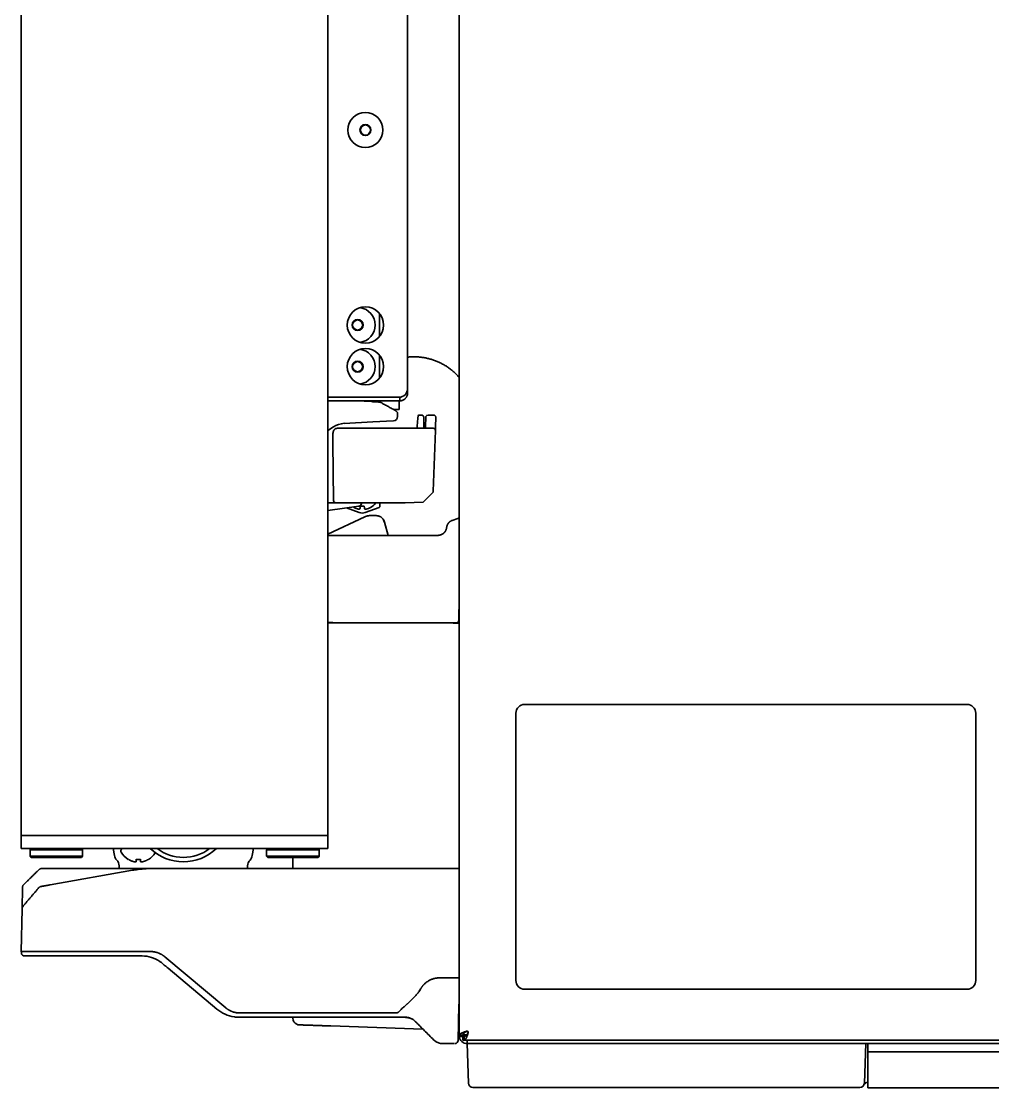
# Model space of a CAD drawing. Header units: inches. Extents: x 90 to 4161, y -506 to 3104.
# Drawn here: x 1159.9 to 1381.7, y 1192.2 to 1435.6 of the extents above; entities that cross this region are included whole.
import ezdxf

# ---------------------------------------------------------------- set-up
doc = ezdxf.new("R2010")
doc.units = ezdxf.units.IN
doc.layers.add('1', color=7, linetype='Continuous', true_color=0xffffff)
doc.layers.add('4', color=7, linetype='Continuous', true_color=0xffffff)

msp = doc.modelspace()

# ---------------------------------------------------------------- linework, layer by layer
at = {"layer": '1', "color": 7, "linetype": 'Continuous', "lineweight": 35}
for p, q in [((1159.87, 1249.76), (1159.87, 1933.26)), ((1229.87, 1249.76), (1229.87, 1933.26)), ((1259.87, 1204.2), (1259.87, 1919.98)), ((1248.07, 1548.69), (1248.07, 1351.76)), ((1241.66, 1368.89), (1241.66, 1363.65)), ((1241.66, 1359.39), (1241.66, 1354.14)), ((1247.85, 1350.84), (1248.07, 1350.85)), ((1248.04, 1351.41), (1248.07, 1350.85)), ((1243.98, 1349.76), (1229.87, 1349.76)), ((1245.36, 1348.96), (1229.87, 1348.96)), ((1236.25, 1348.96), (1239.99, 1348.77)), ((1243.98, 1349.76), (1244.23, 1349.76)), ((1244.23, 1349.76), (1246.09, 1349.76)), ((1246.27, 1348.96), (1245.36, 1348.96)), ((1246.16, 1348.96), (1246.16, 1346.96)), ((1246.27, 1349.76), (1246.27, 1348.96)), ((1246.16, 1346.96), (1244.88, 1346.96)), ((1245.79, 1346.02), (1245.79, 1345.41)), ((1240.1, 1344.16), (1233.6, 1343.82)), ((1244.84, 1344.41), (1240.1, 1344.16)), ((1250.28, 1343.17), (1250.44, 1345)), ((1250.44, 1345), (1250.49, 1345.53)), ((1250.69, 1345.71), (1251.27, 1345.71)), ((1251.77, 1345.22), (1251.77, 1344.78)), ((1251.77, 1344.78), (1251.8, 1342.95)), ((1231.13, 1343.02), (1229.87, 1342.19)), ((1242.44, 1342.75), (1242.44, 1342.71)), ((1247.44, 1342.71), (1247.44, 1342.75)), ((1250.24, 1342.71), (1250.28, 1343.17)), ((1251.8, 1342.95), (1251.81, 1342.71)), ((1236.91, 1324.94), (1229.87, 1323.95)), ((1237.03, 1323.47), (1234.08, 1324.54)), ((1237.56, 1325.71), (1237.56, 1325.71)), ((1241.54, 1324.62), (1238.39, 1323.47)), ((1241.71, 1324.85), (1241.71, 1325.71)), ((1375.8, 1279.66), (1274.8, 1279.66)), ((1272.8, 1277.66), (1272.8, 1216.66)), ((1377.8, 1216.66), (1377.8, 1277.66)), ((1159.87, 1249.76), (1161.87, 1249.76)), ((1159.87, 1246.76), (1159.87, 1249.76)), ((1161.87, 1249.76), (1159.87, 1249.76)), ((1161.87, 1249.76), (1227.87, 1249.76)), ((1227.87, 1249.76), (1161.87, 1249.76)), ((1227.87, 1249.76), (1229.87, 1249.76)), ((1229.87, 1249.76), (1227.87, 1249.76)), ((1229.87, 1249.76), (1229.87, 1246.76)), ((1161.87, 1246.76), (1159.87, 1246.76)), ((1162.12, 1246.76), (1161.87, 1246.51)), ((1161.87, 1246.76), (1227.87, 1246.76)), ((1161.87, 1246.51), (1161.87, 1245.01)), ((1173.87, 1246.51), (1161.87, 1246.51)), ((1173.87, 1246.51), (1173.62, 1246.76)), ((1173.87, 1245.01), (1173.87, 1246.51)), ((1180.87, 1246.76), (1181.15, 1245.18)), ((1182.61, 1246.36), (1182.61, 1246.16)), ((1212.59, 1245.18), (1212.87, 1246.76)), ((1216.12, 1246.76), (1215.87, 1246.51)), ((1215.87, 1246.51), (1215.87, 1245.01)), ((1227.87, 1246.51), (1215.87, 1246.51)), ((1227.87, 1246.51), (1227.62, 1246.76)), ((1229.87, 1246.76), (1227.87, 1246.76)), ((1227.87, 1245.01), (1227.87, 1246.51)), ((1161.87, 1245.01), (1162.12, 1244.76)), ((1167.87, 1245.01), (1161.87, 1245.01)), ((1162.12, 1244.76), (1167.87, 1244.76)), ((1173.87, 1245.01), (1167.87, 1245.01)), ((1167.87, 1244.76), (1173.62, 1244.76)), ((1173.62, 1244.76), (1173.87, 1245.01)), ((1184.31, 1244.28), (1184.31, 1244.32)), ((1188.91, 1244.32), (1188.91, 1244.28)), ((1215.87, 1245.01), (1216.12, 1244.76)), ((1221.87, 1245.01), (1215.87, 1245.01)), ((1216.12, 1244.76), (1221.87, 1244.76)), ((1227.87, 1245.01), (1221.87, 1245.01)), ((1221.87, 1244.76), (1227.62, 1244.76)), ((1227.62, 1244.76), (1227.87, 1245.01)), ((1166.43, 1238.48), (1185.29, 1241.81)), ((1167.13, 1242.26), (1189.42, 1242.26)), ((1182.19, 1242.84), (1182.2, 1242.26)), ((1192.56, 1242.26), (1196.63, 1242.26)), ((1197.6, 1242.26), (1206.45, 1242.26)), ((1206.45, 1242.26), (1243.31, 1242.26)), ((1211.54, 1242.26), (1211.55, 1242.84)), ((1243.31, 1242.26), (1255.7, 1242.26)), ((1255.7, 1242.26), (1259.87, 1242.26)), ((1160.04, 1233.01), (1160.13, 1237.85)), ((1159.87, 1223.26), (1160.04, 1233.01)), ((1159.87, 1223.26), (1166.87, 1223.26)), ((1159.88, 1223), (1159.87, 1223.26)), ((1187.5, 1222.26), (1160.63, 1222.26)), ((1166.87, 1223.26), (1189.42, 1223.26)), ((1192.63, 1222.09), (1206.53, 1210.43)), ((1204.5, 1210.13), (1193.37, 1219.47)), ((1255.38, 1217.26), (1258.26, 1217.26)), ((1258.26, 1217.26), (1259.64, 1217.26)), ((1259.64, 1217.26), (1259.87, 1217.26)), ((1250.84, 1214.4), (1251.05, 1214.76)), ((1274.8, 1214.66), (1375.8, 1214.66)), ((1259.76, 1211.09), (1259.62, 1203)), ((1244.98, 1208.26), (1209.64, 1208.26)), ((1209.74, 1209.26), (1244.98, 1209.26)), ((1210.6, 1208.26), (1210.53, 1208.26)), ((1249.89, 1207.25), (1249.75, 1207.38)), ((1259.87, 1209.39), (1259.73, 1209.43)), ((1259.87, 1209.39), (1259.86, 1209.39)), ((1259.69, 1206.66), (1259.75, 1206.61)), ((1259.87, 1206.98), (1259.87, 1206.98)), ((1257.85, 1202.26), (1256.11, 1202.26)), ((1259.87, 1204.05), (1259.87, 1204.2)), ((1259.87, 1203.86), (1259.87, 1204.05)), ((1260.67, 1203.86), (1259.87, 1203.86)), ((1260.67, 1204.05), (1260.67, 1204.2)), ((1260.67, 1204.05), (1260.67, 1203.86)), ((1260.67, 1203.86), (1261.01, 1203.86)), ((1260.67, 1203.86), (1260.86, 1203.86)), ((1260.67, 1203.06), (1260.67, 1203.86)), ((1260.86, 1203.06), (1260.67, 1203.06)), ((1261.01, 1203.86), (1260.86, 1203.86)), ((1261.01, 1203.06), (1260.86, 1203.06)), ((1260.87, 1204.26), (1261.56, 1204.26)), ((1901.77, 1203.06), (1261.01, 1203.06)), ((1261.67, 1202.26), (1261.67, 1203.06)), ((1261.67, 1202.26), (1265.67, 1202.26)), ((1261.99, 1193.23), (1261.67, 1202.26)), ((1265.67, 1202.26), (1261.67, 1202.26)), ((1265.67, 1202.26), (1351.67, 1202.26)), ((1902.07, 1202.26), (1265.67, 1202.26)), ((1352.67, 1202.26), (1352.36, 1193.23)), ((1353.17, 1202.26), (1353.17, 1200.36)), ((1353.17, 1200.36), (1353.17, 1200.36)), ((1810.37, 1200.36), (1353.17, 1200.36)), ((1353.17, 1200.36), (1353.17, 1200.36)), ((1353.17, 1200.17), (1353.17, 1200.36)), ((1353.17, 1192.41), (1353.17, 1200.17)), ((1265.67, 1192.26), (1262.99, 1192.26)), ((1351.36, 1192.26), (1265.67, 1192.26)), ((1353.17, 1192.2), (1353.17, 1192.41)), ((1353.17, 1192.2), (1810.37, 1192.2))]:
    msp.add_line(p, q, dxfattribs=at)
for centre, radius in [((1238.44, 1410.76), 4), ((1238.44, 1410.76), 1.25), ((1238.44, 1410.76), 1.15), ((1238.44, 1366.26), 4.15), ((1236.66, 1366.26), 1.25), ((1236.66, 1366.26), 1.15), ((1238.44, 1356.76), 4.15), ((1236.66, 1356.76), 1.25), ((1236.66, 1356.76), 1.15)]:
    msp.add_circle(centre, radius, dxfattribs=at)
for centre, radius, start, end in [((1236.66, 1366.26), 4, 277.7456, 82.26), ((1236.66, 1356.76), 4, 277.7456, 82.26), ((1240.46, 1348.76), 0.2, 354.7841, 90), ((1233.87, 1338.83), 5, 93, 123.1538), ((1244.79, 1345.41), 1, 273, 0), ((1250.69, 1345.51), 0.2, 90, 175), ((1251.27, 1345.21), 0.5, 1, 90), ((1236.81, 1325.68), 0.75, 278, 2), ((1237.71, 1327.81), 3.74, 309.3791, 326.4654), ((1274.8, 1277.66), 2, 90, 180), ((1375.8, 1277.66), 2, 0, 90), ((1183.01, 1246.36), 0.4, 90, 180), ((1183.01, 1246.16), 0.4, 180, 210.3012), ((1196.87, 1254.76), 11, 226.6538, 270), ((1196.87, 1254.76), 10, 233.1281, 270), ((1196.87, 1254.76), 11, 270, 313.3418), ((1196.87, 1254.76), 10, 270, 306.8719), ((1183.12, 1245.52), 2, 190, 222.8958), ((1180.19, 1242.8), 2, 1, 42.8958), ((1186.8, 1248.38), 4.8, 210.3012, 238.4186), ((1186.61, 1248.06), 3.78, 262.3959, 269.9965), ((1186.6, 1248.06), 3.78, 270.0035, 277.6041), ((1186.41, 1248.38), 4.8, 301.5837, 327.7382), ((1213.55, 1242.8), 2, 137.1042, 179), ((1210.62, 1245.52), 2, 317.1042, 350), ((1160.63, 1223.01), 0.75, 181, 270), ((1187.5, 1215.26), 7, 55.5281, 90), ((1274.8, 1216.66), 2, 180, 270), ((1375.8, 1216.66), 2, 270, 0), ((1209.64, 1216.26), 8, 230, 261.8734), ((1261.26, 1210.92), 1.5, 157.8745, 179), ((1263.23, 1206.26), 2, 215.9658, 227.8245), ((1261.67, 1204.86), 0.25, 0, 90), ((1256.11, 1205.26), 3, 230.3082, 270), ((1258.87, 1203.01), 0.75, 270, 359), ((1261.67, 1204.06), 1.8, 186.3155, 270), ((1262.99, 1193.26), 1, 182, 270), ((1351.36, 1193.26), 1, 270, 358), ((1353.19, 1192.46), 1, 90, 156.4218)]:
    msp.add_arc(centre, radius, start, end, dxfattribs=at)
for centre, major_axis, ratio, start_param, end_param in [((1246.09, 1351.76), (0, 2), 0.990268, 3.141593, 4.712389), ((1237.7, 1327.83), (3.62, 0.87), 0.997235, 3.879272, 4.177379), ((1237.45, 1327.87), (0.81, 3.6), 0.902278, 3.129444, 3.24631), ((1237.15, 1327.87), (0.38, 3.67), 0.420739, 3.280106, 3.396972), ((1237.41, 1327.83), (0.27, 3.72), 0.017407, 3.440796, 3.813517), ((1238.01, 1327.83), (0.27, -3.72), 0.017407, 5.611261, 5.983982), ((1238.26, 1327.87), (0.38, -3.67), 0.420739, 6.027806, 6.144672), ((1237.97, 1327.87), (0.81, -3.6), 0.902278, 6.178468, 6.295334), ((1237.71, 1327.83), (3.62, -0.87), 0.997235, 5.247399, 5.62012), ((1237.71, 1325.35), (0, -2), 0.999828, 5.934175, 6.632196), ((1247.63, 1205.26), (-2.13, 2.11), 0.999844, 4.708305, 4.71975)]:
    msp.add_ellipse(centre, major_axis=major_axis, ratio=ratio, start_param=start_param, end_param=end_param, dxfattribs=at)
msp.add_rational_spline([(1248.06, 1358.93), (1251.39, 1359.29), (1254.66, 1358.58), (1257.5, 1356.9), (1259.65, 1354.53), (1259.69, 1354.49), (1259.74, 1354.45), (1259.79, 1354.42), (1259.85, 1354.39)], [0.499511206154, 0.482200084429, 0.483873659269, 0.504531930676, 0.544174898647, 0.535909248976, 0.531320882017, 0.530409797772, 0.53317599624], degree=4, knots=[0, 0, 0, 0, 0, 0.982252, 0.982252, 0.982252, 0.982252, 1, 1, 1, 1, 1], dxfattribs=at)
for points, degree in [([(1248.07, 1350.85), (1248.07, 1350.78), (1248.07, 1350.72), (1248.07, 1350.65)], 3), ([(1245.4, 1346.68), (1241.94, 1348.59)], 1), ([(1185.61, 1243.77), (1185.63, 1243.76), (1185.68, 1243.76), (1185.76, 1243.75), (1185.83, 1243.75), (1185.9, 1243.75), (1185.97, 1243.75), (1186.04, 1243.76), (1186.08, 1243.76), (1186.11, 1243.77)], 3), ([(1186.11, 1243.77), (1186.11, 1243.78), (1186.11, 1243.81), (1186.11, 1243.86), (1186.11, 1243.92), (1186.11, 1243.98), (1186.11, 1244.04), (1186.11, 1244.12), (1186.11, 1244.21), (1186.11, 1244.28), (1186.11, 1244.32)], 3), ([(1187.11, 1243.77), (1187.13, 1243.76), (1187.18, 1243.76), (1187.25, 1243.75), (1187.32, 1243.75), (1187.39, 1243.75), (1187.46, 1243.75), (1187.53, 1243.76), (1187.58, 1243.76), (1187.61, 1243.77)], 3), ([(1187.61, 1243.77), (1187.66, 1243.78), (1187.77, 1243.81), (1187.93, 1243.86), (1188.09, 1243.92), (1188.24, 1243.98), (1188.4, 1244.04), (1188.55, 1244.12), (1188.72, 1244.21), (1188.84, 1244.28), (1188.91, 1244.32)], 3), ([(1160.42, 1238.55), (1163.91, 1241.97)], 1), ([(1189.42, 1242.26), (1189.77, 1242.26), (1190.12, 1242.26), (1190.48, 1242.26)], 3), ([(1190.5, 1242.26), (1191.18, 1242.26), (1191.87, 1242.26), (1192.56, 1242.26)], 3), ([(1196.63, 1242.26), (1197.12, 1242.26), (1197.6, 1242.26)], 2), ([(1163.82, 1237.79), (1160.28, 1233.64)], 1), ([(1250.8, 1214.35), (1250.82, 1214.36), (1250.83, 1214.38), (1250.84, 1214.4)], 3), ([(1245.76, 1208.26), (1245.5, 1208.26), (1245.24, 1208.26), (1244.98, 1208.26)], 3), ([(1247.63, 1208.26), (1247.48, 1208.26), (1247.17, 1208.26), (1246.71, 1208.26), (1246.24, 1208.26), (1245.92, 1208.26), (1245.76, 1208.26)], 3), ([(1259.87, 1208.68), (1259.72, 1208.7)], 1), ([(1261.92, 1204.86), (1261.92, 1204.83), (1261.91, 1204.8), (1261.9, 1204.78)], 3), ([(1254.2, 1202.95), (1254.13, 1203.01), (1254.06, 1203.07), (1253.99, 1203.14)], 3), ([(1259.87, 1204.2), (1260.67, 1204.2)], 1), ([(1261.01, 1203.06), (1261.01, 1203.86)], 1)]:
    msp.add_open_spline(points, degree=degree, dxfattribs=at)
for points, knots in [([(1239.99, 1348.77), (1240.01, 1348.76), (1240.04, 1348.76), (1240.1, 1348.76), (1240.13, 1348.76), (1240.18, 1348.76), (1240.21, 1348.75), (1240.26, 1348.75), (1240.29, 1348.75), (1240.34, 1348.75), (1240.37, 1348.75), (1240.42, 1348.74), (1240.45, 1348.74), (1240.5, 1348.74), (1240.52, 1348.74), (1240.57, 1348.73), (1240.6, 1348.73), (1240.65, 1348.73), (1240.67, 1348.73), (1240.72, 1348.73), (1240.75, 1348.73), (1240.79, 1348.72), (1240.82, 1348.72), (1240.86, 1348.72), (1240.88, 1348.72), (1240.95, 1348.71), (1240.99, 1348.71), (1241.07, 1348.71), (1241.11, 1348.71), (1241.17, 1348.7), (1241.19, 1348.7), (1241.22, 1348.7), (1241.24, 1348.7), (1241.29, 1348.7), (1241.32, 1348.7), (1241.38, 1348.69), (1241.41, 1348.69), (1241.46, 1348.69), (1241.48, 1348.69), (1241.51, 1348.69), (1241.52, 1348.69), (1241.54, 1348.68), (1241.54, 1348.68), (1241.57, 1348.68), (1241.58, 1348.68), (1241.59, 1348.68), (1241.6, 1348.68), (1241.61, 1348.68), (1241.61, 1348.68), (1241.61, 1348.68), (1241.62, 1348.68), (1241.62, 1348.68), (1241.62, 1348.68), (1241.62, 1348.68)], [0, 0, 0, 0, 0.031362, 0.031362, 0.062725, 0.062725, 0.094087, 0.094087, 0.125449, 0.125449, 0.156812, 0.156812, 0.188174, 0.188174, 0.219536, 0.219536, 0.250899, 0.250899, 0.282261, 0.282261, 0.313623, 0.313623, 0.344986, 0.344986, 0.376348, 0.376348, 0.439073, 0.439073, 0.501797, 0.501797, 0.53316, 0.53316, 0.564522, 0.564522, 0.627247, 0.627247, 0.689971, 0.689971, 0.752696, 0.752696, 0.784058, 0.784058, 0.815421, 0.815421, 0.878145, 0.878145, 0.909508, 0.909508, 0.94087, 0.94087, 0.972232, 0.972232, 1, 1, 1, 1]), ([(1240, 1348.69), (1240, 1348.71), (1240, 1348.73), (1239.99, 1348.76), (1239.99, 1348.77), (1239.99, 1348.77)], [0, 0, 0, 0, 0.5, 0.5, 1, 1, 1, 1]), ([(1241.62, 1348.68), (1241.68, 1348.68), (1241.73, 1348.67), (1241.84, 1348.64), (1241.89, 1348.61), (1241.94, 1348.59)], [0, 0, 0, 0, 0.5, 0.5, 1, 1, 1, 1]), ([(1248.07, 1350.65), (1248.06, 1350.55), (1248.04, 1350.45), (1248, 1350.25), (1247.96, 1350.14), (1247.91, 1350.02), (1247.9, 1349.99), (1247.87, 1349.94), (1247.84, 1349.87), (1247.79, 1349.8), (1247.7, 1349.66), (1247.63, 1349.58), (1247.53, 1349.47), (1247.51, 1349.45), (1247.46, 1349.41), (1247.4, 1349.36), (1247.33, 1349.3), (1247.18, 1349.21), (1247.08, 1349.15), (1246.94, 1349.09), (1246.92, 1349.08), (1246.86, 1349.06), (1246.83, 1349.05), (1246.75, 1349.02), (1246.63, 1348.99), (1246.51, 1348.98), (1246.42, 1348.97), (1246.39, 1348.97), (1246.33, 1348.96), (1246.3, 1348.96), (1246.27, 1348.96)], [0, 0, 0, 0, 0.125, 0.125, 0.25, 0.25, 0.28125, 0.28125, 0.3125, 0.375, 0.375, 0.5, 0.5, 0.53125, 0.53125, 0.5625, 0.625, 0.625, 0.75, 0.75, 0.78125, 0.78125, 0.8125, 0.8125, 0.875, 0.9375, 0.9375, 0.96875, 0.96875, 1, 1, 1, 1]), ([(1246.27, 1349.76), (1246.34, 1349.76), (1246.42, 1349.77), (1246.51, 1349.79), (1246.52, 1349.79), (1246.56, 1349.8), (1246.58, 1349.81), (1246.63, 1349.83), (1246.66, 1349.84), (1246.71, 1349.86), (1246.72, 1349.87), (1246.73, 1349.87)], [0, 0, 0, 0, 0.453001, 0.453001, 0.566251, 0.566251, 0.679502, 0.679502, 0.906002, 0.906002, 1, 1, 1, 1]), ([(1245.4, 1346.68), (1245.46, 1346.64), (1245.51, 1346.6), (1245.61, 1346.51), (1245.65, 1346.46), (1245.72, 1346.34), (1245.74, 1346.28), (1245.78, 1346.15), (1245.79, 1346.09), (1245.79, 1346.02)], [0, 0, 0, 0, 0.25, 0.25, 0.5, 0.5, 0.75, 0.75, 1, 1, 1, 1]), ([(1237.24, 1324.92), (1237.28, 1324.92), (1237.32, 1324.92), (1237.4, 1324.92), (1237.47, 1324.92), (1237.55, 1324.92), (1237.63, 1324.92), (1237.67, 1324.92), (1237.79, 1324.92), (1237.87, 1324.92), (1237.98, 1324.92), (1238.02, 1324.92), (1238.1, 1324.92), (1238.14, 1324.92), (1238.18, 1324.92)], [0, 0, 0, 0, 0.125, 0.125, 0.25, 0.375, 0.375, 0.5, 0.5, 0.75, 0.75, 0.875, 0.875, 1, 1, 1, 1]), ([(1241.71, 1324.85), (1241.71, 1324.85), (1241.71, 1324.84), (1241.71, 1324.83), (1241.71, 1324.82), (1241.7, 1324.8), (1241.7, 1324.79), (1241.69, 1324.76), (1241.69, 1324.75), (1241.68, 1324.73), (1241.67, 1324.72), (1241.66, 1324.7), (1241.64, 1324.68), (1241.63, 1324.67), (1241.62, 1324.66), (1241.62, 1324.66), (1241.59, 1324.64), (1241.57, 1324.63), (1241.54, 1324.62)], [0, 0, 0, 0, 0.0625, 0.0625, 0.125, 0.125, 0.25, 0.25, 0.375, 0.375, 0.5, 0.5, 0.625, 0.6875, 0.6875, 0.75, 0.75, 1, 1, 1, 1]), ([(1184.31, 1244.32), (1184.51, 1244.19), (1184.72, 1244.08), (1185.04, 1243.95), (1185.15, 1243.9), (1185.38, 1243.83), (1185.49, 1243.8), (1185.61, 1243.77)], [0, 0, 0, 0, 0.5, 0.5, 0.75, 0.75, 1, 1, 1, 1]), ([(1187.11, 1244.32), (1187.11, 1244.19), (1187.11, 1244.08), (1187.11, 1243.95), (1187.11, 1243.9), (1187.11, 1243.83), (1187.11, 1243.8), (1187.11, 1243.77)], [0, 0, 0, 0, 0.5, 0.5, 0.75, 0.75, 1, 1, 1, 1]), ([(1164.61, 1242.26), (1164.55, 1242.26), (1164.48, 1242.26), (1164.36, 1242.23), (1164.29, 1242.21), (1164.17, 1242.16), (1164.12, 1242.13), (1164.01, 1242.06), (1163.96, 1242.02), (1163.91, 1241.97)], [0, 0, 0, 0, 0.25, 0.25, 0.5, 0.5, 0.75, 0.75, 1, 1, 1, 1]), ([(1164.61, 1242.26), (1164.61, 1242.26), (1164.62, 1242.26), (1164.63, 1242.26), (1164.64, 1242.26), (1164.65, 1242.26), (1164.66, 1242.26), (1164.68, 1242.26), (1164.69, 1242.26), (1164.71, 1242.26), (1164.72, 1242.26), (1164.74, 1242.26), (1164.76, 1242.26), (1164.79, 1242.26), (1164.8, 1242.26), (1164.85, 1242.26), (1164.88, 1242.26), (1164.96, 1242.26), (1165, 1242.26), (1165.1, 1242.26), (1165.15, 1242.26), (1165.21, 1242.26), (1165.22, 1242.26), (1165.25, 1242.26), (1165.29, 1242.26), (1165.33, 1242.26), (1165.42, 1242.26), (1165.48, 1242.26), (1165.61, 1242.26), (1165.67, 1242.26), (1165.77, 1242.26), (1165.81, 1242.26), (1165.86, 1242.26), (1165.88, 1242.26), (1165.92, 1242.26), (1165.93, 1242.26), (1166.02, 1242.26), (1166.1, 1242.26), (1166.25, 1242.26), (1166.32, 1242.26), (1166.48, 1242.26), (1166.56, 1242.26), (1166.68, 1242.26), (1166.72, 1242.26), (1166.8, 1242.26), (1166.84, 1242.26), (1166.93, 1242.26), (1166.97, 1242.26), (1167.03, 1242.26), (1167.05, 1242.26), (1167.09, 1242.26), (1167.11, 1242.26), (1167.13, 1242.26)], [0, 0, 0, 0, 0.0625, 0.0625, 0.09375, 0.09375, 0.125, 0.125, 0.15625, 0.15625, 0.1875, 0.1875, 0.21875, 0.21875, 0.25, 0.25, 0.3125, 0.3125, 0.375, 0.375, 0.4375, 0.4375, 0.453125, 0.453125, 0.46875, 0.5, 0.5, 0.5625, 0.5625, 0.625, 0.625, 0.65625, 0.65625, 0.671875, 0.671875, 0.6875, 0.6875, 0.75, 0.75, 0.8125, 0.8125, 0.875, 0.875, 0.90625, 0.90625, 0.9375, 0.9375, 0.96875, 0.96875, 0.984375, 0.984375, 1, 1, 1, 1]), ([(1185.29, 1241.81), (1185.69, 1241.88), (1186.1, 1241.94), (1186.72, 1242.02), (1186.93, 1242.05), (1187.34, 1242.1), (1187.54, 1242.12), (1188.16, 1242.17), (1188.58, 1242.2), (1189.41, 1242.24), (1189.82, 1242.26), (1190.23, 1242.26)], [0, 0, 0, 0, 0.25, 0.25, 0.375, 0.375, 0.5, 0.5, 0.75, 0.75, 1, 1, 1, 1]), ([(1160.42, 1238.55), (1160.38, 1238.5), (1160.34, 1238.45), (1160.26, 1238.35), (1160.23, 1238.29), (1160.18, 1238.17), (1160.16, 1238.11), (1160.13, 1237.98), (1160.13, 1237.92), (1160.13, 1237.85)], [0, 0, 0, 0, 0.25, 0.25, 0.5, 0.5, 0.75, 0.75, 1, 1, 1, 1]), ([(1163.82, 1237.79), (1163.86, 1237.83), (1163.9, 1237.87), (1163.99, 1237.95), (1164.04, 1237.98), (1164.14, 1238.04), (1164.19, 1238.06), (1164.3, 1238.1), (1164.35, 1238.11), (1164.41, 1238.12)], [0, 0, 0, 0, 0.25, 0.25, 0.5, 0.5, 0.75, 0.75, 1, 1, 1, 1]), ([(1164.41, 1238.12), (1164.41, 1238.13), (1164.42, 1238.13), (1164.43, 1238.13), (1164.43, 1238.13), (1164.45, 1238.13), (1164.45, 1238.13), (1164.47, 1238.14), (1164.49, 1238.14), (1164.53, 1238.15), (1164.55, 1238.15), (1164.58, 1238.15), (1164.59, 1238.16), (1164.6, 1238.16), (1164.61, 1238.16), (1164.63, 1238.16), (1164.64, 1238.17), (1164.69, 1238.17), (1164.72, 1238.18), (1164.82, 1238.2), (1164.91, 1238.21), (1165.02, 1238.23), (1165.04, 1238.24), (1165.05, 1238.24), (1165.09, 1238.24), (1165.11, 1238.25), (1165.19, 1238.26), (1165.24, 1238.27), (1165.35, 1238.29), (1165.4, 1238.3), (1165.52, 1238.32), (1165.58, 1238.33), (1165.67, 1238.35), (1165.7, 1238.35), (1165.77, 1238.36), (1165.8, 1238.37), (1165.89, 1238.39), (1166.02, 1238.41), (1166.16, 1238.43), (1166.29, 1238.46), (1166.36, 1238.47), (1166.43, 1238.48)], [0, 0, 0, 0, 0.0625, 0.0625, 0.09375, 0.09375, 0.125, 0.125, 0.1875, 0.1875, 0.25, 0.25, 0.265625, 0.265625, 0.28125, 0.28125, 0.3125, 0.3125, 0.375, 0.375, 0.5, 0.515625, 0.515625, 0.53125, 0.53125, 0.5625, 0.5625, 0.625, 0.625, 0.6875, 0.6875, 0.75, 0.75, 0.78125, 0.78125, 0.8125, 0.8125, 0.875, 0.9375, 0.9375, 1, 1, 1, 1]), ([(1160.04, 1233.01), (1160.04, 1233.07), (1160.05, 1233.12), (1160.07, 1233.24), (1160.09, 1233.29), (1160.13, 1233.4), (1160.15, 1233.45), (1160.21, 1233.55), (1160.24, 1233.6), (1160.28, 1233.64)], [0, 0, 0, 0, 0.25, 0.25, 0.5, 0.5, 0.75, 0.75, 1, 1, 1, 1]), ([(1189.42, 1223.26), (1189.44, 1223.26), (1189.48, 1223.26), (1189.55, 1223.26), (1189.63, 1223.26), (1189.71, 1223.25), (1189.81, 1223.25), (1189.92, 1223.24), (1190.03, 1223.22), (1190.15, 1223.21), (1190.32, 1223.18), (1190.52, 1223.14), (1190.75, 1223.08), (1190.94, 1223.02), (1191.13, 1222.96), (1191.31, 1222.89), (1191.51, 1222.8), (1191.71, 1222.71), (1191.88, 1222.61), (1192.01, 1222.54), (1192.1, 1222.48), (1192.18, 1222.43), (1192.25, 1222.38), (1192.32, 1222.33), (1192.38, 1222.28), (1192.44, 1222.24), (1192.49, 1222.21), (1192.53, 1222.17), (1192.57, 1222.14), (1192.6, 1222.11), (1192.62, 1222.1), (1192.63, 1222.09)], [0, 0, 0, 0, 0.017064, 0.036815, 0.059249, 0.084363, 0.112153, 0.142614, 0.175746, 0.211544, 0.250008, 0.322378, 0.388152, 0.447354, 0.499999, 0.556663, 0.617207, 0.681642, 0.74999, 0.781923, 0.811844, 0.839751, 0.865643, 0.889519, 0.911376, 0.931211, 0.949024, 0.964812, 0.978571, 0.990302, 1, 1, 1, 1]), ([(1192, 1220.62), (1191.91, 1220.7), (1191.82, 1220.77), (1191.64, 1220.9), (1191.55, 1220.97), (1191.46, 1221.03)], [0, 0, 0, 0, 0.5, 0.5, 1, 1, 1, 1]), ([(1193.37, 1219.47), (1193.14, 1219.66), (1192.91, 1219.85), (1192.45, 1220.24), (1192.22, 1220.43), (1192, 1220.62)], [0, 0, 0, 0, 0.5, 0.5, 1, 1, 1, 1]), ([(1251.05, 1214.76), (1251.05, 1214.77), (1251.07, 1214.8), (1251.1, 1214.85), (1251.14, 1214.91), (1251.19, 1214.99), (1251.25, 1215.08), (1251.32, 1215.19), (1251.41, 1215.31), (1251.52, 1215.44), (1251.62, 1215.57), (1251.73, 1215.69), (1251.87, 1215.83), (1252.07, 1216.02), (1252.34, 1216.24), (1252.62, 1216.44), (1252.87, 1216.59), (1253.14, 1216.74), (1253.44, 1216.88), (1253.78, 1217), (1254.03, 1217.08), (1254.22, 1217.13), (1254.38, 1217.16), (1254.54, 1217.19), (1254.69, 1217.21), (1254.81, 1217.23), (1254.89, 1217.24), (1254.96, 1217.24), (1255.03, 1217.25), (1255.09, 1217.25), (1255.15, 1217.26), (1255.21, 1217.26), (1255.26, 1217.26), (1255.3, 1217.26), (1255.34, 1217.26), (1255.37, 1217.26), (1255.38, 1217.26)], [0, 0, 0, 0, 0.0061, 0.01531, 0.027667, 0.04322, 0.062032, 0.084179, 0.109751, 0.139649, 0.168791, 0.197137, 0.224648, 0.276341, 0.344632, 0.418422, 0.469345, 0.515612, 0.598152, 0.668476, 0.730211, 0.758888, 0.790823, 0.826032, 0.864529, 0.882031, 0.898505, 0.913948, 0.928354, 0.941722, 0.954048, 0.96533, 0.975568, 0.984759, 0.992903, 1, 1, 1, 1]), ([(1250.8, 1214.35), (1250.65, 1214.13), (1250.49, 1213.92), (1250.15, 1213.5), (1249.97, 1213.3), (1249.6, 1212.89), (1249.41, 1212.69), (1249.01, 1212.29), (1248.8, 1212.1), (1248.49, 1211.8), (1248.38, 1211.7), (1248.22, 1211.55), (1248.16, 1211.5), (1248.05, 1211.4), (1248, 1211.35), (1247.73, 1211.1), (1247.5, 1210.89), (1247.06, 1210.49), (1246.84, 1210.29), (1246.4, 1209.87), (1246.19, 1209.66), (1245.97, 1209.44)], [0, 0, 0, 0, 0.125, 0.125, 0.25, 0.25, 0.375, 0.375, 0.5, 0.5, 0.5625, 0.5625, 0.59375, 0.59375, 0.625, 0.625, 0.75, 0.75, 0.875, 0.875, 1, 1, 1, 1]), ([(1206.53, 1210.43), (1206.54, 1210.42), (1206.57, 1210.39), (1206.62, 1210.35), (1206.69, 1210.3), (1206.77, 1210.24), (1206.87, 1210.17), (1206.98, 1210.09), (1207.1, 1210.01), (1207.26, 1209.92), (1207.44, 1209.82), (1207.65, 1209.72), (1207.84, 1209.63), (1208.02, 1209.56), (1208.21, 1209.5), (1208.41, 1209.44), (1208.63, 1209.38), (1208.82, 1209.35), (1208.95, 1209.32), (1209.03, 1209.31), (1209.1, 1209.3), (1209.17, 1209.29), (1209.24, 1209.29), (1209.31, 1209.28), (1209.37, 1209.28), (1209.43, 1209.27), (1209.48, 1209.27), (1209.53, 1209.27), (1209.58, 1209.26), (1209.62, 1209.26), (1209.67, 1209.26), (1209.7, 1209.26), (1209.73, 1209.26), (1209.74, 1209.26)], [0, 0, 0, 0, 0.015307, 0.035184, 0.059623, 0.088618, 0.12216, 0.160242, 0.20286, 0.250007, 0.318362, 0.382801, 0.443341, 0.499998, 0.55265, 0.611855, 0.677626, 0.749989, 0.773387, 0.795826, 0.817305, 0.837824, 0.857382, 0.87598, 0.893616, 0.91029, 0.926001, 0.940748, 0.954531, 0.967348, 0.9792, 0.990084, 1, 1, 1, 1]), ([(1209.64, 1208.26), (1209.55, 1208.26), (1209.45, 1208.26), (1209.26, 1208.27), (1209.17, 1208.27), (1208.88, 1208.29), (1208.7, 1208.31), (1208.51, 1208.34)], [0, 0, 0, 0, 0.25, 0.25, 0.5, 0.5, 1, 1, 1, 1]), ([(1245.77, 1209.32), (1245.76, 1209.32), (1245.73, 1209.32), (1245.7, 1209.31), (1245.66, 1209.31), (1245.63, 1209.3), (1245.6, 1209.3), (1245.56, 1209.29), (1245.53, 1209.29), (1245.5, 1209.29), (1245.47, 1209.28), (1245.44, 1209.28), (1245.41, 1209.28), (1245.38, 1209.28), (1245.35, 1209.27), (1245.32, 1209.27), (1245.3, 1209.27), (1245.27, 1209.27), (1245.24, 1209.27), (1245.22, 1209.27), (1245.2, 1209.27), (1245.17, 1209.26), (1245.15, 1209.26), (1245.13, 1209.26), (1245.1, 1209.26), (1245.08, 1209.26), (1245.06, 1209.26), (1245.04, 1209.26), (1245.02, 1209.26), (1245, 1209.26), (1244.99, 1209.26), (1244.98, 1209.26)], [0, 0, 0, 0, 0.045822, 0.090837, 0.135046, 0.178447, 0.221042, 0.262828, 0.303807, 0.343977, 0.383338, 0.42189, 0.459633, 0.496565, 0.532688, 0.567999, 0.602498, 0.636186, 0.669061, 0.701124, 0.732373, 0.762807, 0.792428, 0.821233, 0.849223, 0.876396, 0.902752, 0.928292, 0.953013, 0.976916, 1, 1, 1, 1]), ([(1245.77, 1209.32), (1245.78, 1209.33), (1245.79, 1209.33), (1245.81, 1209.33), (1245.82, 1209.34), (1245.84, 1209.35), (1245.86, 1209.36), (1245.89, 1209.37), (1245.89, 1209.38), (1245.91, 1209.39), (1245.92, 1209.4), (1245.94, 1209.42), (1245.96, 1209.43), (1245.97, 1209.44)], [0, 0, 0, 0, 0.125, 0.125, 0.25, 0.25, 0.5, 0.5, 0.625, 0.625, 0.75, 0.75, 1, 1, 1, 1]), ([(1248.59, 1208.06), (1248.55, 1208.08), (1248.5, 1208.09), (1248.41, 1208.12), (1248.36, 1208.13), (1248.22, 1208.17), (1248.12, 1208.19), (1247.91, 1208.22), (1247.8, 1208.24), (1247.58, 1208.26), (1247.46, 1208.26), (1247.34, 1208.26)], [0, 0, 0, 0, 0.125, 0.125, 0.25, 0.25, 0.5, 0.5, 0.75, 0.75, 1, 1, 1, 1]), ([(1249.73, 1207.41), (1249.69, 1207.44), (1249.66, 1207.47), (1249.6, 1207.53), (1249.56, 1207.55), (1249.46, 1207.64), (1249.39, 1207.69), (1249.24, 1207.79), (1249.16, 1207.84), (1249, 1207.93), (1248.92, 1207.97), (1248.79, 1208.03), (1248.74, 1208.05), (1248.67, 1208.07), (1248.65, 1208.08), (1248.6, 1208.1), (1248.58, 1208.11), (1248.46, 1208.14), (1248.37, 1208.17), (1248.17, 1208.21), (1248.06, 1208.23), (1247.85, 1208.26), (1247.74, 1208.26), (1247.63, 1208.26)], [0, 0, 0, 0, 0.0625, 0.0625, 0.125, 0.125, 0.25, 0.25, 0.375, 0.375, 0.5, 0.5, 0.5625, 0.5625, 0.59375, 0.59375, 0.625, 0.625, 0.75, 0.75, 0.875, 0.875, 1, 1, 1, 1]), ([(1253.99, 1203.14), (1253.65, 1203.48), (1253.31, 1203.83), (1252.62, 1204.51), (1252.28, 1204.86), (1251.59, 1205.54), (1251.25, 1205.88), (1250.74, 1206.4), (1250.57, 1206.57), (1250.23, 1206.91), (1250.06, 1207.08), (1249.89, 1207.25)], [0, 0, 0, 0, 0.25, 0.25, 0.5, 0.5, 0.75, 0.75, 0.875, 0.875, 1, 1, 1, 1]), ([(1259.69, 1207.13), (1259.71, 1207.09), (1259.73, 1207.06), (1259.75, 1207.03), (1259.76, 1207.02), (1259.77, 1207.01), (1259.78, 1207.01), (1259.79, 1206.99), (1259.8, 1206.99), (1259.83, 1206.98), (1259.85, 1206.98), (1259.86, 1206.98)], [0, 0, 0, 0, 0.327638, 0.327638, 0.421517, 0.421517, 0.515396, 0.515396, 0.703154, 0.703154, 1, 1, 1, 1]), ([(1259.87, 1204.2), (1259.87, 1204.24), (1259.88, 1204.28), (1259.92, 1204.35), (1259.95, 1204.39), (1260.03, 1204.46), (1260.09, 1204.5), (1260.2, 1204.57), (1260.27, 1204.61), (1260.42, 1204.68), (1260.51, 1204.72), (1260.68, 1204.79), (1260.78, 1204.83), (1260.98, 1204.9), (1261.09, 1204.94), (1261.3, 1205.01), (1261.41, 1205.05), (1261.52, 1205.09)], [0, 0, 0, 0, 0.125, 0.125, 0.25, 0.25, 0.375, 0.375, 0.5, 0.5, 0.625, 0.625, 0.75, 0.75, 0.875, 0.875, 1, 1, 1, 1]), ([(1260.67, 1204.2), (1260.67, 1204.28), (1260.69, 1204.35), (1260.78, 1204.5), (1260.85, 1204.57), (1261.02, 1204.72), (1261.12, 1204.79), (1261.34, 1204.94), (1261.46, 1205.01), (1261.59, 1205.09)], [0, 0, 0, 0, 0.25, 0.25, 0.5, 0.5, 0.75, 0.75, 1, 1, 1, 1]), ([(1261.9, 1204.78), (1261.82, 1204.66), (1261.75, 1204.53), (1261.6, 1204.31), (1261.53, 1204.21), (1261.38, 1204.04), (1261.31, 1203.97), (1261.16, 1203.88), (1261.09, 1203.86), (1261.01, 1203.86)], [0, 0, 0, 0, 0.25, 0.25, 0.5, 0.5, 0.75, 0.75, 1, 1, 1, 1]), ([(1261.9, 1204.71), (1261.86, 1204.6), (1261.82, 1204.49), (1261.75, 1204.28), (1261.71, 1204.17), (1261.64, 1203.97), (1261.6, 1203.87), (1261.53, 1203.7), (1261.49, 1203.61), (1261.42, 1203.46), (1261.38, 1203.39), (1261.31, 1203.28), (1261.27, 1203.23), (1261.2, 1203.14), (1261.16, 1203.11), (1261.09, 1203.07), (1261.05, 1203.06), (1261.01, 1203.06)], [0, 0, 0, 0, 0.125, 0.125, 0.25, 0.25, 0.375, 0.375, 0.5, 0.5, 0.625, 0.625, 0.75, 0.75, 0.875, 0.875, 1, 1, 1, 1]), ([(1261.52, 1205.09), (1261.53, 1205.09), (1261.56, 1205.1), (1261.6, 1205.11), (1261.63, 1205.11), (1261.66, 1205.11), (1261.67, 1205.11)], [0, 0, 0, 0, 0.244951, 0.494182, 0.746344, 1, 1, 1, 1]), ([(1261.92, 1204.86), (1261.92, 1204.85), (1261.92, 1204.82), (1261.92, 1204.79), (1261.91, 1204.75), (1261.9, 1204.72), (1261.9, 1204.71)], [0, 0, 0, 0, 0.253656, 0.505818, 0.755049, 1, 1, 1, 1]), ([(1258.72, 1202.26), (1258.64, 1202.26), (1258.48, 1202.26), (1258.26, 1202.26), (1258.12, 1202.26), (1258.01, 1202.26), (1257.98, 1202.26), (1257.92, 1202.26), (1257.88, 1202.26), (1257.85, 1202.26)], [0, 0, 0, 0, 0.25, 0.5, 0.75, 0.75, 0.875, 0.875, 1, 1, 1, 1])]:
    msp.add_open_spline(points, degree=3, knots=knots, dxfattribs=at)
at = {"layer": '4', "color": 7, "linetype": 'Continuous', "lineweight": 35}
for p, q in [((1252.15, 1342.71), (1252.18, 1343.55)), ((1252.18, 1343.55), (1252.22, 1344.79)), ((1252.22, 1344.79), (1252.24, 1345.23)), ((1252.74, 1345.71), (1254, 1345.71)), ((1254.45, 1343.51), (1254.41, 1342.19)), ((1254.5, 1344.75), (1254.45, 1343.51)), ((1254.5, 1345.09), (1254.5, 1345.23)), ((1254.5, 1344.97), (1254.5, 1345)), ((1254.5, 1344.85), (1254.5, 1344.75)), ((1254.5, 1345.07), (1254.5, 1344.96)), ((1230.98, 1341.13), (1230.98, 1340.32)), ((1232.07, 1342.71), (1237.6, 1342.71)), ((1237.6, 1342.71), (1247.51, 1342.71)), ((1247.51, 1342.71), (1250.24, 1342.71)), ((1247.51, 1342.71), (1253.91, 1342.71)), ((1251.32, 1342.71), (1252.15, 1342.71)), ((1252.53, 1342.71), (1252.63, 1342.71)), ((1254.41, 1342.19), (1253.92, 1328.32)), ((1231.16, 1326.19), (1230.98, 1339.48)), ((1253.78, 1327.98), (1251.65, 1325.86)), ((1229.91, 1325.71), (1229.87, 1325.71)), ((1231.66, 1325.71), (1229.91, 1325.71)), ((1233.42, 1325.71), (1231.66, 1325.71)), ((1247.51, 1325.71), (1233.42, 1325.71)), ((1251.65, 1325.86), (1247.51, 1325.71)), ((1229.87, 1318.56), (1238.27, 1322.48)), ((1258.28, 1321.68), (1259.54, 1322.14)), ((1242.8, 1321.28), (1243.61, 1318.26)), ((1229.87, 1318.26), (1254.99, 1318.26)), ((1259.87, 1307.69), (1259.87, 1307.7)), ((1259.87, 1304.01), (1259.78, 1298.75)), ((1231, 1298.26), (1229.87, 1298.26)), ((1259.28, 1298.26), (1231, 1298.26)), ((1259.87, 1298.16), (1257.01, 1298.26)), ((1257.11, 1298.26), (1257.07, 1298.26)), ((1259.87, 1298.26), (1259.28, 1298.26)), ((1221.87, 1242.26), (1221.87, 1244.76)), ((1221.87, 1208.04), (1221.87, 1208.26)), ((1251.58, 1205.55), (1230.56, 1206.29)), ((1259.87, 1205.26), (1259.66, 1205.27))]:
    msp.add_line(p, q, dxfattribs=at)
for centre, radius, start, end in [((1252.74, 1345.21), 0.5, 160.4619, 178), ((1252.74, 1345.21), 0.5, 90, 160.4619), ((1253.91, 1342.21), 0.5, 358, 90), ((1253.42, 1328.34), 0.5, 315, 358), ((1231.66, 1326.21), 0.5, 182, 270), ((1240.87, 1320.76), 2, 63.4828, 90), ((1240.87, 1320.76), 2, 15, 28.5398), ((1259.62, 1321.9), 0.25, 0, 110), ((1257.83, 1297.76), 0.5, 90, 107.6133), ((1223.37, 1208.04), 1.5, 180, 246.7178), ((1223.37, 1208.04), 1.5, 246.7177, 268)]:
    msp.add_arc(centre, radius, start, end, dxfattribs=at)
for centre, major_axis, ratio, start_param, end_param in [((1238.3, 1322.2), (-2.18, 61.56), 0.113636, 1.258201, 1.282274), ((1259.44, 1298.57), (-0.161, 0.192), 0.60812, 2.197927, 3.141593), ((1259.53, 1298.76), (-0.25, 0.004), 0.765996, 1.584166, 3.141593)]:
    msp.add_ellipse(centre, major_axis=major_axis, ratio=ratio, start_param=start_param, end_param=end_param, dxfattribs=at)
for points, degree, knots in [([(1254, 1345.71), (1254.03, 1345.71), (1254.06, 1345.71), (1254.12, 1345.7), (1254.15, 1345.69), (1254.21, 1345.66), (1254.24, 1345.65), (1254.3, 1345.61), (1254.32, 1345.59), (1254.37, 1345.55), (1254.39, 1345.52), (1254.42, 1345.47), (1254.44, 1345.44), (1254.47, 1345.39), (1254.48, 1345.36), (1254.49, 1345.29), (1254.49, 1345.26), (1254.5, 1345.23)], 3, [0, 0, 0, 0, 0.125, 0.125, 0.25, 0.25, 0.375, 0.375, 0.5, 0.5, 0.625, 0.625, 0.75, 0.75, 0.875, 0.875, 1, 1, 1, 1]), ([(1254.5, 1345.23), (1254.5, 1345.23), (1254.5, 1345.23), (1254.5, 1345.23), (1254.5, 1345.23), (1254.5, 1345.22), (1254.5, 1345.22), (1254.5, 1345.22), (1254.5, 1345.22), (1254.5, 1345.22), (1254.5, 1345.22), (1254.5, 1345.21), (1254.5, 1345.21), (1254.5, 1345.21), (1254.5, 1345.21), (1254.5, 1345.2), (1254.5, 1345.2), (1254.5, 1345.2), (1254.5, 1345.19), (1254.5, 1345.19), (1254.5, 1345.19), (1254.5, 1345.18), (1254.5, 1345.17), (1254.5, 1345.15), (1254.5, 1345.13), (1254.5, 1345.12), (1254.5, 1345.11), (1254.5, 1345.1), (1254.5, 1345.09), (1254.5, 1345.08), (1254.5, 1345.07), (1254.5, 1345.06)], 3, [0, 0, 0, 0, 0.029683, 0.058828, 0.087439, 0.115518, 0.14307, 0.170096, 0.196598, 0.222578, 0.248037, 0.272976, 0.297397, 0.321298, 0.344681, 0.367544, 0.389889, 0.411714, 0.433018, 0.453802, 0.474064, 0.493804, 0.598854, 0.694698, 0.748573, 0.799072, 0.846158, 0.889804, 0.929992, 0.966719, 1, 1, 1, 1]), ([(1232.07, 1342.71), (1231.86, 1342.68), (1231.64, 1342.63), (1231.35, 1342.42), (1231.11, 1342.04), (1231.02, 1341.71), (1230.98, 1341.13)], 3, [0, 0, 0, 0, 0.180766, 0.414511, 0.692872, 1, 1, 1, 1]), ([(1238.27, 1322.48), (1238.28, 1322.48), (1238.29, 1322.49), (1238.31, 1322.5), (1238.34, 1322.51), (1238.36, 1322.52), (1238.38, 1322.53), (1238.41, 1322.54), (1238.43, 1322.55), (1238.45, 1322.56), (1238.48, 1322.57), (1238.5, 1322.58), (1238.52, 1322.59), (1238.55, 1322.59), (1238.57, 1322.6), (1238.59, 1322.61), (1238.62, 1322.62), (1238.64, 1322.62), (1238.66, 1322.63), (1238.69, 1322.64), (1238.71, 1322.65), (1238.74, 1322.65), (1238.76, 1322.66), (1238.78, 1322.67), (1238.81, 1322.67), (1238.83, 1322.68), (1238.86, 1322.68), (1238.88, 1322.69), (1238.9, 1322.69), (1238.93, 1322.7), (1238.95, 1322.7), (1238.98, 1322.71), (1239, 1322.71), (1239.03, 1322.72), (1239.05, 1322.72), (1239.07, 1322.73), (1239.1, 1322.73), (1239.12, 1322.73), (1239.15, 1322.74), (1239.17, 1322.74), (1239.2, 1322.74), (1239.22, 1322.74), (1239.24, 1322.75), (1239.27, 1322.75), (1239.29, 1322.75), (1239.32, 1322.75), (1239.34, 1322.76), (1239.37, 1322.76), (1239.39, 1322.76), (1239.41, 1322.76), (1239.44, 1322.76), (1239.46, 1322.76), (1239.49, 1322.76), (1239.51, 1322.76), (1239.53, 1322.76), (1239.54, 1322.76)], 3, [0, 0, 0, 0, 0.019176, 0.03834, 0.057492, 0.076632, 0.09576, 0.114876, 0.133981, 0.153073, 0.172153, 0.191221, 0.210278, 0.229322, 0.248355, 0.267375, 0.286384, 0.305381, 0.324366, 0.343339, 0.3623, 0.38125, 0.400187, 0.419113, 0.438027, 0.456929, 0.47582, 0.494698, 0.513565, 0.53242, 0.551263, 0.570095, 0.588915, 0.607723, 0.626519, 0.645304, 0.664077, 0.682838, 0.701588, 0.720325, 0.739052, 0.757766, 0.776469, 0.79516, 0.81384, 0.832508, 0.851165, 0.86981, 0.888443, 0.907065, 0.925675, 0.944273, 0.96286, 0.981436, 1, 1, 1, 1]), ([(1239.54, 1322.76), (1239.63, 1322.76), (1239.73, 1322.76), (1239.98, 1322.76), (1240.12, 1322.76), (1240.37, 1322.76), (1240.49, 1322.76), (1240.67, 1322.76), (1240.75, 1322.76), (1240.85, 1322.76), (1240.87, 1322.76), (1240.87, 1322.76)], 3, [0, 0, 0, 0, 0.139708, 0.139708, 0.357016, 0.357016, 0.573291, 0.573291, 0.786882, 0.786882, 1, 1, 1, 1]), ([(1242.73, 1321.32), (1242.69, 1321.47), (1242.6, 1321.76), (1242.33, 1322.15), (1241.96, 1322.47), (1241.66, 1322.61), (1241.5, 1322.66)], 3, [0, 0, 0, 0, 0.240196, 0.49127, 0.746959, 1, 1, 1, 1]), ([(1256.98, 1320.03), (1256.98, 1320.04), (1256.98, 1320.05), (1256.98, 1320.07), (1256.99, 1320.09), (1256.99, 1320.12), (1256.99, 1320.14), (1257, 1320.16), (1257, 1320.18), (1257, 1320.2), (1257.01, 1320.22), (1257.01, 1320.25), (1257.02, 1320.27), (1257.03, 1320.29), (1257.03, 1320.31), (1257.04, 1320.34), (1257.04, 1320.36), (1257.05, 1320.38), (1257.06, 1320.41), (1257.07, 1320.43), (1257.07, 1320.45), (1257.08, 1320.48), (1257.09, 1320.5), (1257.1, 1320.53), (1257.11, 1320.55), (1257.12, 1320.57), (1257.13, 1320.6), (1257.14, 1320.62), (1257.15, 1320.65), (1257.16, 1320.67), (1257.18, 1320.7), (1257.19, 1320.72), (1257.2, 1320.75), (1257.21, 1320.77), (1257.23, 1320.79), (1257.24, 1320.82), (1257.26, 1320.84), (1257.27, 1320.87), (1257.29, 1320.89), (1257.3, 1320.92), (1257.32, 1320.94), (1257.34, 1320.97), (1257.36, 1320.99), (1257.37, 1321.02), (1257.39, 1321.04), (1257.41, 1321.06), (1257.43, 1321.09), (1257.45, 1321.11), (1257.47, 1321.14), (1257.5, 1321.16), (1257.52, 1321.18), (1257.54, 1321.21), (1257.56, 1321.23), (1257.59, 1321.25), (1257.61, 1321.28), (1257.64, 1321.3), (1257.66, 1321.32), (1257.69, 1321.34), (1257.71, 1321.36), (1257.74, 1321.38), (1257.77, 1321.41), (1257.8, 1321.43), (1257.82, 1321.45), (1257.85, 1321.47), (1257.88, 1321.49), (1257.91, 1321.5), (1257.94, 1321.52), (1257.98, 1321.54), (1258.01, 1321.56), (1258.04, 1321.58), (1258.07, 1321.59), (1258.11, 1321.61), (1258.14, 1321.63), (1258.17, 1321.64), (1258.21, 1321.66), (1258.24, 1321.67), (1258.27, 1321.68), (1258.28, 1321.68)], 3, [0, 0, 0, 0, 0.00912, 0.018352, 0.027696, 0.037152, 0.046719, 0.056399, 0.066191, 0.076096, 0.086112, 0.096242, 0.106484, 0.11684, 0.127308, 0.137889, 0.148584, 0.159392, 0.170313, 0.181348, 0.192496, 0.203758, 0.215134, 0.226623, 0.238227, 0.249944, 0.261776, 0.273722, 0.285782, 0.297956, 0.310244, 0.322647, 0.335165, 0.347797, 0.360543, 0.373405, 0.386381, 0.399472, 0.412677, 0.425998, 0.439433, 0.452983, 0.466649, 0.480429, 0.494325, 0.508336, 0.522462, 0.536703, 0.55106, 0.565532, 0.580119, 0.594822, 0.60964, 0.624574, 0.639623, 0.654788, 0.670068, 0.685464, 0.700976, 0.716603, 0.732346, 0.748205, 0.76418, 0.78027, 0.796477, 0.812799, 0.829237, 0.845791, 0.862461, 0.879248, 0.89615, 0.913168, 0.930302, 0.947552, 0.964919, 0.982401, 1, 1, 1, 1]), ([(1254.99, 1318.26), (1255, 1318.26), (1255.01, 1318.26), (1255.04, 1318.26), (1255.06, 1318.26), (1255.08, 1318.26), (1255.1, 1318.26), (1255.13, 1318.27), (1255.15, 1318.27), (1255.17, 1318.27), (1255.19, 1318.27), (1255.21, 1318.27), (1255.23, 1318.28), (1255.26, 1318.28), (1255.28, 1318.28), (1255.3, 1318.28), (1255.32, 1318.29), (1255.34, 1318.29), (1255.36, 1318.3), (1255.38, 1318.3), (1255.4, 1318.3), (1255.42, 1318.31), (1255.44, 1318.31), (1255.46, 1318.32), (1255.48, 1318.32), (1255.5, 1318.33), (1255.52, 1318.33), (1255.53, 1318.34), (1255.55, 1318.34), (1255.57, 1318.35), (1255.59, 1318.35), (1255.61, 1318.36), (1255.63, 1318.37), (1255.64, 1318.37), (1255.66, 1318.38), (1255.68, 1318.38), (1255.7, 1318.39), (1255.71, 1318.4), (1255.73, 1318.4), (1255.75, 1318.41), (1255.76, 1318.42), (1255.78, 1318.42), (1255.8, 1318.43), (1255.81, 1318.44), (1255.83, 1318.45), (1255.85, 1318.45), (1255.86, 1318.46), (1255.88, 1318.47), (1255.89, 1318.48), (1255.91, 1318.48), (1255.92, 1318.49), (1255.94, 1318.5), (1255.95, 1318.51), (1255.96, 1318.51), (1255.98, 1318.52), (1255.99, 1318.53), (1256.01, 1318.54), (1256.02, 1318.55), (1256.03, 1318.55), (1256.05, 1318.56), (1256.06, 1318.57), (1256.07, 1318.58), (1256.09, 1318.59), (1256.1, 1318.6), (1256.11, 1318.6), (1256.12, 1318.61), (1256.14, 1318.62), (1256.15, 1318.63), (1256.16, 1318.64), (1256.17, 1318.65), (1256.18, 1318.65), (1256.19, 1318.66), (1256.2, 1318.67), (1256.22, 1318.68), (1256.23, 1318.69), (1256.24, 1318.7), (1256.25, 1318.71), (1256.28, 1318.73), (1256.31, 1318.76), (1256.34, 1318.79), (1256.37, 1318.81), (1256.4, 1318.84), (1256.43, 1318.87), (1256.46, 1318.9), (1256.48, 1318.93), (1256.51, 1318.96), (1256.53, 1318.99), (1256.56, 1319.02), (1256.58, 1319.05), (1256.61, 1319.08), (1256.63, 1319.12), (1256.65, 1319.15), (1256.67, 1319.18), (1256.69, 1319.21), (1256.71, 1319.25), (1256.73, 1319.28), (1256.75, 1319.31), (1256.77, 1319.35), (1256.79, 1319.38), (1256.8, 1319.42), (1256.82, 1319.45), (1256.83, 1319.49), (1256.85, 1319.52), (1256.86, 1319.56), (1256.88, 1319.59), (1256.89, 1319.63), (1256.9, 1319.66), (1256.91, 1319.7), (1256.92, 1319.73), (1256.93, 1319.77), (1256.94, 1319.8), (1256.94, 1319.83), (1256.95, 1319.84)], 3, [0, 0, 0, 0, 0.009295, 0.018532, 0.02771, 0.036829, 0.04589, 0.054891, 0.063834, 0.072718, 0.081543, 0.09031, 0.099018, 0.107667, 0.116258, 0.12479, 0.133263, 0.141678, 0.150034, 0.158331, 0.16657, 0.17475, 0.182871, 0.190934, 0.198939, 0.206885, 0.214772, 0.222601, 0.230372, 0.238084, 0.245738, 0.253333, 0.260869, 0.268348, 0.275768, 0.283129, 0.290433, 0.297678, 0.304865, 0.311993, 0.319063, 0.326075, 0.333029, 0.339925, 0.346762, 0.353541, 0.360263, 0.366926, 0.373531, 0.380078, 0.386567, 0.392998, 0.399371, 0.405687, 0.411944, 0.418144, 0.424286, 0.43037, 0.436396, 0.442364, 0.448275, 0.454129, 0.459924, 0.465663, 0.471343, 0.476966, 0.482532, 0.488041, 0.493492, 0.498886, 0.504222, 0.509502, 0.514724, 0.51989, 0.524998, 0.530049, 0.535044, 0.550186, 0.565202, 0.580092, 0.594859, 0.609503, 0.624026, 0.638429, 0.652713, 0.666881, 0.680933, 0.694872, 0.708698, 0.722413, 0.73602, 0.749519, 0.762913, 0.776203, 0.789392, 0.80248, 0.81547, 0.828364, 0.841165, 0.853873, 0.866491, 0.879021, 0.891466, 0.903827, 0.916107, 0.928309, 0.940434, 0.952485, 0.964465, 0.976376, 0.98822, 1, 1, 1, 1]), ([(1256.95, 1319.84), (1256.95, 1319.84), (1256.95, 1319.85), (1256.95, 1319.86), (1256.95, 1319.87), (1256.95, 1319.88), (1256.96, 1319.89), (1256.96, 1319.9), (1256.96, 1319.91), (1256.96, 1319.92), (1256.96, 1319.93), (1256.97, 1319.94), (1256.97, 1319.95), (1256.97, 1319.96), (1256.97, 1319.97), (1256.97, 1319.98), (1256.97, 1319.99), (1256.97, 1320), (1256.98, 1320.01), (1256.98, 1320.02), (1256.98, 1320.03), (1256.98, 1320.03)], 3, [0, 0, 0, 0, 0.054791, 0.109136, 0.163068, 0.216622, 0.269835, 0.322742, 0.375379, 0.427785, 0.479997, 0.532054, 0.583994, 0.635857, 0.68768, 0.739505, 0.791369, 0.843311, 0.895372, 0.947588, 1, 1, 1, 1]), ([(1229.86, 1298.39), (1229.87, 1298.39), (1229.9, 1298.39), (1229.94, 1298.39), (1229.99, 1298.39), (1230.03, 1298.39), (1230.08, 1298.39), (1230.13, 1298.39), (1230.18, 1298.39), (1230.22, 1298.39), (1230.27, 1298.39), (1230.32, 1298.39), (1230.36, 1298.39), (1230.41, 1298.39), (1230.46, 1298.38), (1230.5, 1298.38), (1230.55, 1298.38), (1230.59, 1298.38), (1230.64, 1298.38), (1230.69, 1298.38), (1230.73, 1298.38), (1230.78, 1298.38), (1230.82, 1298.38), (1230.87, 1298.38), (1230.91, 1298.38), (1230.96, 1298.38), (1230.99, 1298.38), (1231, 1298.38)], 3, [0, 0, 0, 0, 0.02592, 0.06784, 0.109639, 0.151318, 0.192876, 0.234316, 0.275637, 0.316841, 0.357927, 0.398898, 0.439753, 0.480493, 0.521119, 0.561631, 0.602031, 0.642319, 0.682496, 0.722562, 0.762519, 0.802367, 0.842106, 0.881739, 0.921265, 0.960685, 1, 1, 1, 1]), ([(1259.6, 1298.38), (1259.6, 1298.38), (1259.59, 1298.37), (1259.58, 1298.36), (1259.57, 1298.36), (1259.57, 1298.35), (1259.56, 1298.34), (1259.55, 1298.34), (1259.54, 1298.33), (1259.53, 1298.33), (1259.52, 1298.32), (1259.5, 1298.31), (1259.49, 1298.31), (1259.48, 1298.3), (1259.47, 1298.3), (1259.46, 1298.29), (1259.45, 1298.29), (1259.43, 1298.29), (1259.42, 1298.28), (1259.41, 1298.28), (1259.39, 1298.27), (1259.38, 1298.27), (1259.36, 1298.27), (1259.34, 1298.27), (1259.32, 1298.26), (1259.3, 1298.26), (1259.29, 1298.26), (1259.28, 1298.26)], 3, [0, 0, 0, 0, 0.030474, 0.061434, 0.09288, 0.124813, 0.157235, 0.190146, 0.223547, 0.25744, 0.291825, 0.326702, 0.362074, 0.39794, 0.434301, 0.471158, 0.508511, 0.543532, 0.581691, 0.622989, 0.667427, 0.715005, 0.765723, 0.819582, 0.876581, 0.93672, 1, 1, 1, 1]), ([(1259.28, 1298.26), (1259.28, 1298.26), (1259.29, 1298.26), (1259.29, 1298.26), (1259.3, 1298.26), (1259.3, 1298.26), (1259.31, 1298.26), (1259.31, 1298.27), (1259.32, 1298.27), (1259.32, 1298.27), (1259.33, 1298.27), (1259.33, 1298.27), (1259.34, 1298.28), (1259.34, 1298.28), (1259.35, 1298.28), (1259.35, 1298.28), (1259.36, 1298.29), (1259.36, 1298.29), (1259.36, 1298.29), (1259.37, 1298.3), (1259.37, 1298.3), (1259.38, 1298.3), (1259.38, 1298.31), (1259.39, 1298.31), (1259.39, 1298.31), (1259.39, 1298.32), (1259.4, 1298.32), (1259.4, 1298.32), (1259.4, 1298.33), (1259.41, 1298.33), (1259.41, 1298.34), (1259.41, 1298.34), (1259.42, 1298.34), (1259.42, 1298.35), (1259.42, 1298.35), (1259.43, 1298.36), (1259.43, 1298.36), (1259.43, 1298.36), (1259.43, 1298.37), (1259.44, 1298.37), (1259.44, 1298.37), (1259.44, 1298.38), (1259.44, 1298.38)], 3, [0, 0, 0, 0, 0.033347, 0.066265, 0.098753, 0.130813, 0.162444, 0.193646, 0.224419, 0.254764, 0.28468, 0.314167, 0.343225, 0.371855, 0.400057, 0.427831, 0.455176, 0.482093, 0.508582, 0.534643, 0.560276, 0.585482, 0.610259, 0.63461, 0.658533, 0.682028, 0.705097, 0.727739, 0.749954, 0.771742, 0.793104, 0.814039, 0.834548, 0.854632, 0.87429, 0.893522, 0.91233, 0.930712, 0.94867, 0.966204, 0.983314, 1, 1, 1, 1]), ([(1259.78, 1298.75), (1259.78, 1298.75), (1259.78, 1298.74), (1259.78, 1298.73), (1259.78, 1298.72), (1259.78, 1298.71), (1259.78, 1298.7), (1259.77, 1298.69), (1259.77, 1298.68), (1259.77, 1298.67), (1259.77, 1298.66), (1259.77, 1298.65), (1259.77, 1298.64), (1259.76, 1298.63), (1259.76, 1298.63), (1259.76, 1298.62), (1259.76, 1298.61), (1259.75, 1298.6), (1259.75, 1298.59), (1259.75, 1298.58), (1259.74, 1298.57), (1259.74, 1298.57), (1259.74, 1298.56), (1259.73, 1298.55), (1259.73, 1298.54), (1259.73, 1298.54), (1259.72, 1298.53), (1259.72, 1298.52), (1259.71, 1298.51), (1259.71, 1298.51), (1259.71, 1298.5), (1259.7, 1298.49), (1259.7, 1298.49), (1259.69, 1298.48), (1259.69, 1298.47), (1259.68, 1298.47), (1259.68, 1298.46), (1259.68, 1298.46), (1259.67, 1298.45), (1259.67, 1298.45), (1259.66, 1298.44), (1259.66, 1298.44), (1259.65, 1298.43), (1259.65, 1298.43), (1259.65, 1298.42), (1259.64, 1298.42), (1259.64, 1298.41), (1259.63, 1298.41), (1259.63, 1298.4), (1259.62, 1298.4), (1259.62, 1298.39), (1259.61, 1298.39), (1259.61, 1298.39), (1259.61, 1298.38), (1259.6, 1298.38), (1259.6, 1298.38)], 3, [0, 0, 0, 0, 0.025215, 0.050184, 0.074907, 0.099384, 0.123616, 0.147602, 0.171342, 0.194837, 0.218086, 0.24109, 0.263848, 0.286362, 0.30863, 0.330654, 0.352432, 0.373966, 0.395255, 0.416299, 0.437099, 0.457654, 0.477965, 0.498032, 0.517855, 0.537435, 0.55677, 0.575862, 0.59471, 0.613316, 0.631678, 0.649797, 0.667673, 0.685307, 0.702698, 0.719847, 0.736754, 0.75342, 0.769843, 0.786026, 0.801967, 0.817667, 0.833127, 0.848347, 0.863327, 0.878067, 0.892567, 0.906829, 0.920852, 0.934636, 0.948183, 0.961492, 0.974565, 0.9874, 1, 1, 1, 1]), ([(1230.56, 1206.29), (1229.84, 1206.31), (1228.43, 1206.36), (1227.11, 1206.41), (1225.93, 1206.45), (1224.92, 1206.48), (1224.14, 1206.51), (1223.59, 1206.53), (1223.32, 1206.54), (1223.32, 1206.54)], 2, [0, 0, 0, 0.125018, 0.250036, 0.375053, 0.500071, 0.625089, 0.750107, 0.875125, 1, 1, 1])]:
    msp.add_open_spline(points, degree=degree, knots=knots, dxfattribs=at)
for points, degree in [([(1254.5, 1344.87), (1254.5, 1344.99), (1254.5, 1345.07)], 2), ([(1254.5, 1344.85), (1254.5, 1344.89), (1254.5, 1344.92), (1254.5, 1344.95), (1254.5, 1344.96), (1254.5, 1344.96)], 5), ([(1254.5, 1344.87), (1254.5, 1344.85)], 1)]:
    msp.add_open_spline(points, degree=degree, dxfattribs=at)

doc.saveas('drawing.dxf')
